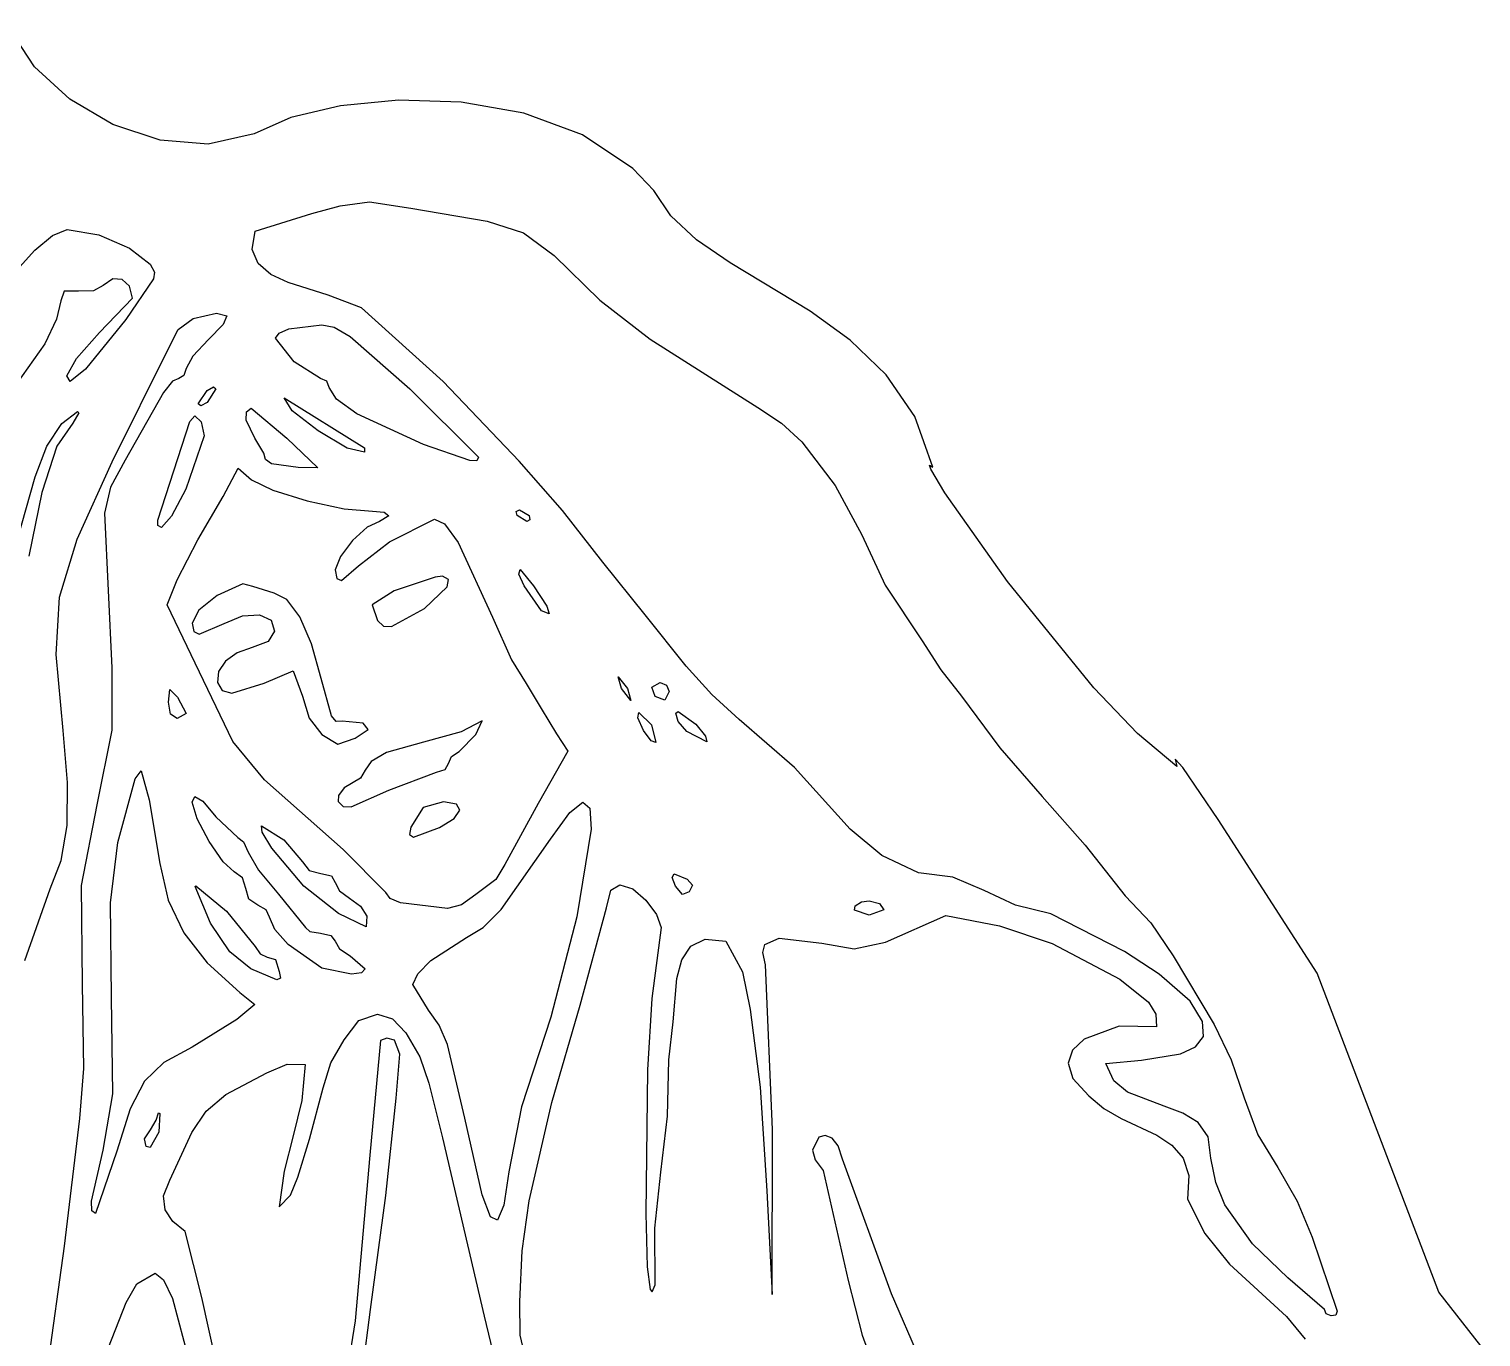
# Model space of a CAD drawing. Extents: x 2 to 139, y 4 to 179.
# Drawn here: x 66.4 to 116.9, y 111.3 to 156.8 of the extents above; entities that cross this region are included whole.
import ezdxf

# ---------------------------------------------------------------- set-up
doc = ezdxf.new("R2010")
doc.units = 0

msp = doc.modelspace()

# ---------------------------------------------------------------- linework, layer by layer
at = {"layer": 'Layer 1'}
for p, q in [((66.586623, 155.535788), (65.725411, 156.848568)), ((67.822185, 154.401342), (66.586623, 155.535788)), ((69.318514, 153.523024), (67.822185, 154.401342)), ((77.242088, 154.175659), (75.516553, 153.767855)), ((79.266457, 154.372989), (77.242088, 154.175659)), ((81.443211, 154.306666), (79.266457, 154.372989)), ((83.625899, 153.923509), (81.443211, 154.306666)), ((75.516553, 153.767855), (74.236303, 153.202759)), ((85.668071, 153.170338), (83.625899, 153.923509)), ((70.962031, 152.978625), (69.318514, 153.523024)), ((74.236303, 153.202759), (72.639155, 152.845939)), ((87.423276, 151.993974), (85.668071, 153.170338)), ((72.639155, 152.845939), (70.962031, 152.978625)), ((88.147501, 151.230476), (87.423276, 151.993974)), ((88.745066, 150.341237), (88.147501, 151.230476)), ((76.239106, 150.421053), (77.230855, 150.698084)), ((77.230855, 150.698084), (78.252817, 150.827892)), ((78.252817, 150.827892), (79.69331, 150.607274)), ((78.252817, 150.827892), (78.252817, 150.827892)), ((74.275236, 149.809163), (76.239106, 150.421053)), ((79.69331, 150.607274), (82.349378, 150.156272)), ((82.349378, 150.156272), (83.609736, 149.750603)), ((89.630077, 149.505565), (88.745066, 150.341237)), ((66.599038, 149.150465), (67.22053, 149.659076)), ((67.22053, 149.659076), (67.721638, 149.874049)), ((67.721638, 149.874049), (68.832954, 149.684319)), ((67.721638, 149.874049), (67.721638, 149.874049)), ((68.832954, 149.684319), (69.893588, 149.224269)), ((74.168099, 149.17343), (74.275236, 149.809163)), ((83.609736, 149.750603), (84.683132, 148.965632)), ((66.070037, 148.552681), (66.599038, 149.150465)), ((69.893588, 149.224269), (70.619315, 148.65761)), ((74.372103, 148.68287), (74.168099, 149.17343)), ((90.806344, 148.713968), (89.630077, 149.505565)), ((70.619315, 148.65761), (70.767768, 148.385462)), ((74.812911, 148.308094), (74.372103, 148.68287)), ((84.683132, 148.965632), (86.274799, 147.414551)), ((93.595605, 147.027608), (90.806344, 148.713968)), ((69.311214, 148.152222), (68.980445, 147.92095)), ((69.642337, 148.133341), (69.311214, 148.152222)), ((69.897195, 147.897956), (69.642337, 148.133341)), ((70.725911, 148.148054), (69.765579, 146.733514)), ((70.767768, 148.385462), (70.725911, 148.148054)), ((75.41619, 148.01971), (74.812911, 148.308094)), ((67.622515, 147.724861), (67.50751, 147.388871)), ((68.123937, 147.726287), (67.622515, 147.724861)), ((68.637872, 147.733985), (68.123937, 147.726287)), ((68.980445, 147.92095), (68.637872, 147.733985)), ((69.999174, 147.479715), (69.897195, 147.897956)), ((76.812819, 147.584562), (75.41619, 148.01971)), ((67.50751, 147.388871), (67.353504, 146.744173)), ((68.857162, 146.285791), (69.999174, 147.479715)), ((77.967315, 147.142302), (76.812819, 147.584562)), ((80.820188, 144.580687), (77.967315, 147.142302)), ((86.274799, 147.414551), (88.017562, 146.046134)), ((67.353504, 146.744173), (66.951372, 145.891128)), ((69.765579, 146.733514), (68.364021, 145.007516)), ((71.588909, 146.389612), (72.111352, 146.773348)), ((72.111352, 146.773348), (72.925584, 146.95413)), ((72.925584, 146.95413), (73.282466, 146.869777)), ((72.925584, 146.95413), (72.925584, 146.95413)), ((73.282466, 146.869777), (73.155233, 146.56311)), ((94.990076, 146.015147), (93.595605, 147.027608)), ((68.050614, 145.380025), (68.857162, 146.285791)), ((71.257984, 145.721273), (71.588909, 146.389612)), ((73.155233, 146.56311), (72.646571, 146.039222)), ((74.982507, 146.084643), (75.106382, 146.265445)), ((75.627103, 145.263222), (74.982507, 146.084643)), ((75.106382, 146.265445), (75.446939, 146.410763)), ((75.446939, 146.410763), (76.591708, 146.54534)), ((76.591708, 146.54534), (77.026083, 146.46503)), ((76.591708, 146.54534), (76.591708, 146.54534)), ((77.026083, 146.46503), (77.577587, 146.14445)), ((77.577587, 146.14445), (79.65438, 144.326201)), ((66.951372, 145.891128), (65.762045, 144.215894)), ((69.298394, 141.77614), (71.257984, 145.721273)), ((72.646571, 146.039222), (72.096649, 145.464065)), ((88.017562, 146.046134), (91.768809, 143.670841)), ((96.238757, 144.811367), (94.990076, 146.015147)), ((67.715147, 144.780412), (68.050614, 145.380025)), ((72.096649, 145.464065), (71.867923, 145.026981)), ((76.539798, 144.683082), (75.627103, 145.263222)), ((67.83407, 144.580342), (67.715147, 144.780412)), ((68.364021, 145.007516), (67.83407, 144.580342)), ((71.393876, 144.587355), (71.084152, 144.191457)), ((71.608374, 144.683082), (71.393876, 144.587355)), ((71.79168, 144.784895), (71.608374, 144.683082)), ((71.867923, 145.026981), (71.79168, 144.784895)), ((76.760153, 144.590982), (76.539798, 144.683082)), ((76.851256, 144.371622), (76.760153, 144.590982)), ((83.463254, 141.802093), (80.820188, 144.580687)), ((97.232389, 143.357418), (96.238757, 144.811367)), ((71.084152, 144.191457), (69.746114, 141.834537)), ((72.283201, 143.800616), (72.594659, 144.267803)), ((72.594659, 144.267803), (72.815275, 144.391089)), ((72.906117, 144.319712), (72.594659, 143.852525)), ((72.815275, 144.391089), (72.906117, 144.319712)), ((72.815275, 144.391089), (72.815275, 144.391089)), ((77.106436, 143.962064), (76.851256, 144.371622)), ((79.65438, 144.326201), (82.042226, 141.938352)), ((72.373777, 143.729063), (72.283201, 143.800616)), ((72.594659, 143.852525), (72.373777, 143.729063)), ((73.972996, 143.521674), (74.125997, 143.644888)), ((74.125997, 143.644888), (75.378316, 142.606691)), ((74.125997, 143.644888), (74.125997, 143.644888)), ((75.280988, 144.008255), (78.077622, 142.262789)), ((75.557868, 143.558169), (75.280988, 144.008255)), ((75.280988, 144.008255), (75.280988, 144.008255)), ((76.46103, 142.858777), (75.557868, 143.558169)), ((77.804806, 143.453104), (77.106436, 143.962064)), ((91.768809, 143.670841), (92.592296, 143.127673)), ((67.015169, 142.332), (67.539955, 143.112812)), ((67.922789, 143.125788), (67.370001, 142.322506)), ((67.539955, 143.112812), (68.085002, 143.534579)), ((68.130426, 143.489158), (67.922789, 143.125788)), ((68.085002, 143.534579), (68.130426, 143.489158)), ((68.085002, 143.534579), (68.085002, 143.534579)), ((70.881638, 139.751658), (71.991209, 143.190677)), ((71.991209, 143.190677), (72.166407, 143.378849)), ((72.166407, 143.378849), (72.385277, 143.178349)), ((72.166407, 143.378849), (72.166407, 143.378849)), ((72.385277, 143.178349), (72.490841, 142.691048)), ((73.953308, 143.229802), (73.972996, 143.521674)), ((74.255771, 142.606691), (73.953308, 143.229802)), ((80.128056, 142.37959), (77.804806, 143.453104)), ((92.592296, 143.127673), (93.304812, 142.481779)), ((97.86171, 141.594453), (97.232389, 143.357418)), ((72.490841, 142.691048), (71.861434, 140.835273)), ((74.567229, 142.081106), (74.255771, 142.606691)), ((75.378316, 142.606691), (76.448957, 141.568497)), ((77.47333, 142.260448), (76.46103, 142.858777)), ((66.612067, 141.25704), (67.015169, 142.332)), ((67.370001, 142.322506), (66.841565, 140.717145)), ((74.632536, 141.863704), (74.567229, 142.081106)), ((78.077622, 142.11355), (77.47333, 142.260448)), ((78.077622, 142.262789), (78.077622, 142.11355)), ((81.749987, 141.832107), (80.128056, 142.37959)), ((93.304812, 142.481779), (94.46533, 140.955952)), ((68.077164, 139.088381), (69.298394, 141.77614)), ((69.746114, 141.834537), (69.232064, 140.896057)), ((73.159177, 140.575724), (73.678274, 141.562009)), ((73.678274, 141.562009), (74.145462, 141.15971)), ((73.678274, 141.562009), (73.678274, 141.562009)), ((74.841417, 141.712666), (74.632536, 141.863704)), ((75.767641, 141.581477), (74.841417, 141.712666)), ((76.448957, 141.568497), (75.767641, 141.581477)), ((81.992454, 141.819645), (81.749987, 141.832107)), ((82.042226, 141.938352), (81.992454, 141.819645)), ((84.970255, 140.081859), (83.463254, 141.802093)), ((97.791604, 141.52442), (97.749398, 141.665235)), ((97.749398, 141.665235), (97.86171, 141.594453)), ((65.658227, 137.895886), (66.612067, 141.25704)), ((74.145462, 141.15971), (74.88104, 140.798163)), ((98.280633, 140.706846), (97.791604, 141.52442)), ((66.841565, 140.717145), (66.386553, 138.499266)), ((69.232064, 140.896057), (69.022181, 139.988899)), ((71.861434, 140.835273), (71.353687, 139.887113)), ((72.270222, 139.063854), (73.159177, 140.575724)), ((74.88104, 140.798163), (76.084524, 140.428059)), ((94.46533, 140.955952), (95.387156, 139.241635)), ((100.464578, 137.619828), (98.280633, 140.706846)), ((76.084524, 140.428059), (77.371271, 140.149632)), ((77.371271, 140.149632), (78.356638, 140.063118)), ((78.356638, 140.063118), (78.759909, 140.030253)), ((78.759909, 140.030253), (78.927644, 139.9009)), ((83.361518, 140.054033), (83.469742, 140.115028)), ((83.391877, 139.907388), (83.361518, 140.054033)), ((83.469742, 140.115028), (83.807156, 139.907388)), ((83.469742, 140.115028), (83.469742, 140.115028)), ((86.370197, 138.291697), (84.970255, 140.081859)), ((69.022181, 139.988899), (69.278929, 134.612597)), ((70.879797, 139.568354), (70.881638, 139.751658)), ((71.011412, 139.492112), (70.879797, 139.568354)), ((71.353687, 139.887113), (71.011412, 139.492112)), ((78.596719, 139.699749), (78.167567, 139.506107)), ((78.927644, 139.9009), (78.596719, 139.699749)), ((78.950983, 138.993736), (80.517376, 139.784102)), ((80.517376, 139.784102), (80.862253, 139.623239)), ((80.862253, 139.623239), (81.334138, 138.96723)), ((83.729291, 139.699749), (83.391877, 139.907388)), ((83.837518, 139.760743), (83.729291, 139.699749)), ((83.807156, 139.907388), (83.837518, 139.760743)), ((67.464479, 137.071907), (68.077164, 139.088381)), ((71.549977, 137.668782), (72.270222, 139.063854)), ((77.659924, 139.043323), (77.236222, 138.488607)), ((78.167567, 139.506107), (77.659924, 139.043323)), ((95.387156, 139.241635), (96.207086, 137.487098)), ((77.863494, 138.155437), (78.950983, 138.993736)), ((81.334138, 138.96723), (82.53537, 136.377528)), ((77.236222, 138.488607), (77.058893, 138.019172)), ((77.058893, 138.019172), (77.115091, 137.722521)), ((77.275806, 137.647567), (77.863494, 138.155437)), ((83.445736, 137.870904), (83.495698, 138.038637)), ((83.495698, 138.038637), (83.962886, 137.467631)), ((83.495698, 138.038637), (83.495698, 138.038637)), ((87.842755, 136.451411), (86.370197, 138.291697)), ((71.206075, 136.805783), (71.549977, 137.668782)), ((73.846984, 137.539008), (72.945049, 137.13022)), ((74.184394, 137.441678), (73.846984, 137.539008)), ((73.846984, 137.539008), (73.846984, 137.539008)), ((77.115091, 137.722521), (77.275806, 137.647567)), ((80.536844, 137.766112), (79.104779, 137.284749)), ((80.789904, 137.798556), (80.536844, 137.766112)), ((81.005758, 137.689866), (80.789904, 137.798556)), ((80.789904, 137.798556), (80.789904, 137.798556)), ((80.958482, 137.425353), (81.005758, 137.689866)), ((83.631961, 137.467631), (83.445736, 137.870904)), ((96.207086, 137.487098), (97.496509, 135.552359)), ((103.47052, 133.914904), (100.464578, 137.619828)), ((67.340495, 135.071612), (67.464479, 137.071907)), ((72.945049, 137.13022), (72.306252, 136.618226)), ((74.930598, 137.208085), (74.184394, 137.441678)), ((75.377938, 136.989328), (74.930598, 137.208085)), ((75.822939, 136.379317), (75.377938, 136.989328)), ((79.104779, 137.284749), (78.343658, 136.805783)), ((80.160501, 136.676009), (80.958482, 137.425353)), ((84.234368, 136.588542), (83.631961, 137.467631)), ((83.962886, 137.467631), (84.423583, 136.753874)), ((72.17938, 134.774816), (71.206075, 136.805783)), ((72.306252, 136.618226), (72.075565, 136.169888)), ((78.343658, 136.805783), (78.525342, 136.254244)), ((79.016195, 136.053794), (80.160501, 136.676009)), ((84.507936, 136.487834), (84.234368, 136.588542)), ((84.423583, 136.753874), (84.507936, 136.487834)), ((72.075565, 136.169888), (72.134, 135.877162)), ((72.324396, 135.77594), (73.191621, 136.150423)), ((73.191621, 136.150423), (73.835083, 136.418148)), ((73.835083, 136.418148), (74.419195, 136.45278)), ((74.419195, 136.45278), (74.827508, 136.271347)), ((74.827508, 136.271347), (74.943572, 135.890875)), ((76.230558, 135.442354), (75.822939, 136.379317)), ((78.525342, 136.254244), (78.742079, 136.064964)), ((78.742079, 136.064964), (79.016195, 136.053794)), ((82.53537, 136.377528), (83.197927, 134.884989)), ((89.277139, 134.670998), (87.842755, 136.451411)), ((72.134, 135.877162), (72.324396, 135.77594)), ((74.728084, 135.525682), (74.164929, 135.313378)), ((74.943572, 135.890875), (74.728084, 135.525682)), ((97.496509, 135.552359), (98.143562, 134.535129)), ((67.585373, 132.432391), (67.340495, 135.071612)), ((73.639879, 135.130347), (73.237686, 134.840806)), ((74.164929, 135.313378), (73.639879, 135.130347)), ((76.565752, 134.242742), (76.230558, 135.442354)), ((69.278929, 134.612597), (69.283582, 132.435464)), ((73.496591, 132.049557), (72.17938, 134.774816)), ((72.99739, 134.484205), (72.958029, 134.099991)), ((73.237686, 134.840806), (72.99739, 134.484205)), ((74.580208, 134.074033), (75.592446, 134.508779)), ((75.592446, 134.508779), (75.91688, 133.626315)), ((83.197927, 134.884989), (83.703335, 134.067547)), ((90.163481, 133.683703), (89.277139, 134.670998)), ((98.143562, 134.535129), (98.860968, 133.626315)), ((72.958029, 134.099991), (73.123481, 133.823897)), ((73.464051, 133.726969), (74.580208, 134.074033)), ((76.924472, 132.9368), (76.565752, 134.242742)), ((83.703335, 134.067547), (84.22892, 133.198057)), ((86.908761, 134.30114), (87.233198, 133.885861)), ((87.025556, 133.885861), (86.908761, 134.30114)), ((86.908761, 134.30114), (86.908761, 134.30114)), ((88.076427, 133.939768), (88.375211, 134.0935)), ((88.375211, 134.0935), (88.595176, 134.00201)), ((88.375211, 134.0935), (88.375211, 134.0935)), ((88.595176, 134.00201), (88.686668, 133.782043)), ((71.251499, 133.418676), (71.303405, 133.853417)), ((71.303405, 133.853417), (71.562956, 133.587383)), ((71.303405, 133.853417), (71.303405, 133.853417)), ((71.562956, 133.587383), (71.867923, 133.016377)), ((73.123481, 133.823897), (73.464051, 133.726969)), ((75.91688, 133.626315), (76.154538, 132.851578)), ((87.349993, 133.470582), (87.025556, 133.885861)), ((87.233198, 133.885861), (87.349993, 133.470582)), ((88.200013, 133.606848), (88.076427, 133.939768)), ((88.532935, 133.483259), (88.200013, 133.606848)), ((88.686668, 133.782043), (88.532935, 133.483259)), ((91.117131, 132.810626), (90.163481, 133.683703)), ((98.860968, 133.626315), (100.196968, 131.824321)), ((104.987044, 132.324949), (103.47052, 133.914904)), ((71.326261, 132.993645), (71.251499, 133.418676)), ((71.556465, 132.847667), (71.326261, 132.993645)), ((71.867923, 133.016377), (71.556465, 132.847667)), ((77.089809, 132.744537), (76.924472, 132.9368)), ((84.22892, 133.198057), (84.760997, 132.309105)), ((87.589544, 132.870675), (87.629007, 133.055309)), ((87.629007, 133.055309), (88.070238, 132.627051)), ((87.629007, 133.055309), (87.629007, 133.055309)), ((88.920261, 133.02935), (88.998126, 133.094239)), ((88.997725, 132.737083), (88.920261, 133.02935)), ((88.998126, 133.094239), (89.614556, 132.646516)), ((88.998126, 133.094239), (88.998126, 133.094239)), ((67.742837, 130.612441), (67.585373, 132.432391)), ((69.283582, 132.435464), (68.759829, 129.836906)), ((76.154538, 132.851578), (76.591708, 132.28964)), ((77.298976, 132.750337), (77.089809, 132.744537)), ((78.025712, 132.67896), (77.298976, 132.750337)), ((77.753187, 132.159866), (78.206328, 132.459999)), ((78.206328, 132.459999), (78.025712, 132.67896)), ((82.172, 132.763316), (81.438775, 132.38697)), ((81.951384, 132.283149), (82.172, 132.763316)), ((82.172, 132.763316), (82.172, 132.763316)), ((87.791225, 132.4259), (87.589544, 132.870675)), ((88.070238, 132.627051), (88.222846, 132.00721)), ((89.303095, 132.393459), (88.997725, 132.737083)), ((89.614556, 132.646516), (89.950424, 132.23044)), ((93.047081, 131.141137), (91.117131, 132.810626)), ((74.59106, 130.710914), (73.496591, 132.049557)), ((76.591708, 132.28964), (77.144184, 131.951949)), ((77.144184, 131.951949), (77.753187, 132.159866)), ((80.134545, 132.017112), (78.838684, 131.662647)), ((81.438775, 132.38697), (80.134545, 132.017112)), ((81.367401, 131.692675), (81.951384, 132.283149)), ((84.760997, 132.309105), (85.156808, 131.712143)), ((88.05774, 132.070672), (87.791225, 132.4259)), ((88.222846, 132.00721), (88.05774, 132.070672)), ((89.989256, 132.032554), (89.303095, 132.393459)), ((89.950424, 132.23044), (89.989256, 132.032554)), ((106.355433, 131.173581), (104.987044, 132.324949)), ((78.838684, 131.662647), (78.311516, 131.344596)), ((81.004032, 131.277397), (81.110771, 131.522154)), ((81.110771, 131.522154), (81.367401, 131.692675)), ((85.156808, 131.712143), (84.125105, 129.888815)), ((100.196968, 131.824321), (101.671443, 130.124528)), ((106.568252, 131.141123), (106.30285, 131.435561)), ((106.30285, 131.435561), (106.355433, 131.173581)), ((70.096504, 130.745323), (70.297655, 131.024339)), ((70.297655, 131.024339), (70.58316, 130.01859)), ((70.297655, 131.024339), (70.297655, 131.024339)), ((78.097089, 131.043807), (77.941359, 130.764791)), ((78.311516, 131.344596), (78.097089, 131.043807)), ((78.927644, 130.356), (80.582265, 130.978918)), ((80.582265, 130.978918), (80.880021, 131.066806)), ((80.880021, 131.066806), (81.004032, 131.277397)), ((94.984577, 128.995143), (93.047081, 131.141137)), ((107.79609, 129.33213), (106.568252, 131.141123)), ((67.723056, 129.117413), (67.742837, 130.612441)), ((69.486566, 128.526184), (70.096504, 130.745323)), ((77.337909, 128.279615), (74.59106, 130.710914)), ((77.371789, 130.431546), (77.176479, 130.165872)), ((77.941359, 130.764791), (77.371789, 130.431546)), ((70.58316, 130.01859), (70.946526, 127.799448)), ((72.075565, 129.934236), (72.166407, 130.135384)), ((72.253365, 129.354129), (72.075565, 129.934236)), ((72.166407, 130.135384), (72.448933, 129.973288)), ((72.166407, 130.135384), (72.166407, 130.135384)), ((72.448933, 129.973288), (72.906117, 129.421628)), ((77.176479, 130.165872), (77.156223, 129.953701)), ((77.156223, 129.953701), (77.329011, 129.78133)), ((77.61158, 129.77518), (78.927644, 130.356)), ((80.822348, 129.940725), (80.118423, 129.745774)), ((81.276752, 129.860785), (80.822348, 129.940725)), ((80.822348, 129.940725), (80.822348, 129.940725)), ((85.224091, 129.575988), (85.682396, 129.927748)), ((85.682396, 129.927748), (85.922669, 129.721336)), ((85.682396, 129.927748), (85.682396, 129.927748)), ((101.671443, 130.124528), (103.164954, 128.438276)), ((68.759829, 129.836906), (68.20974, 127.026616)), ((72.906117, 129.421628), (73.665297, 128.701382)), ((77.329011, 129.78133), (77.61158, 129.77518)), ((80.118423, 129.745774), (79.69331, 129.058258)), ((81.201319, 129.365116), (81.400642, 129.652933)), ((81.400642, 129.652933), (81.276752, 129.860785)), ((84.125105, 129.888815), (82.963622, 127.767007)), ((84.553357, 128.642979), (85.224091, 129.575988)), ((85.922669, 129.721336), (85.968355, 128.987169)), ((67.522504, 127.899401), (67.723056, 129.117413)), ((72.671903, 128.566112), (72.253365, 129.354129)), ((74.489366, 129.11017), (75.272528, 128.620966)), ((74.509086, 128.882535), (74.489366, 129.11017)), ((74.489366, 129.11017), (74.489366, 129.11017)), ((79.69331, 129.058258), (79.64909, 128.801997)), ((79.779657, 128.714748), (80.686086, 129.045281)), ((80.686086, 129.045281), (81.201319, 129.365116)), ((85.968355, 128.987169), (85.474754, 125.943679)), ((96.092245, 128.080704), (94.984577, 128.995143)), ((111.241434, 123.977598), (107.79609, 129.33213)), ((69.229042, 126.426729), (69.486566, 128.526184)), ((73.158884, 127.855462), (72.671903, 128.566112)), ((73.665297, 128.701382), (73.866802, 128.550041)), ((73.866802, 128.550041), (74.022176, 128.195262)), ((74.85143, 128.327948), (74.509086, 128.882535)), ((75.272528, 128.620966), (75.91688, 127.857845)), ((79.64909, 128.801997), (79.779657, 128.714748)), ((82.836409, 126.198661), (84.553357, 128.642979)), ((103.164954, 128.438276), (104.558059, 126.676901)), ((67.137653, 126.910496), (67.522504, 127.899401)), ((74.022176, 128.195262), (74.38713, 127.560909)), ((75.962301, 127.007826), (74.85143, 128.327948)), ((78.817335, 126.78721), (77.337909, 128.279615)), ((97.368566, 127.475014), (96.092245, 128.080704)), ((70.946526, 127.799448), (71.245293, 126.519215)), ((73.542011, 127.507455), (73.158884, 127.855462)), ((73.83556, 127.303296), (73.542011, 127.507455)), ((74.38713, 127.560909), (75.086326, 126.735301)), ((75.91688, 127.857845), (76.145588, 127.555914)), ((76.145588, 127.555914), (76.552772, 127.449058)), ((76.552772, 127.449058), (76.923478, 127.363664)), ((82.963622, 127.767007), (82.652164, 127.241421)), ((88.789723, 127.313855), (88.855375, 127.436078)), ((88.855375, 127.436078), (89.309583, 127.247907)), ((88.855375, 127.436078), (88.855375, 127.436078)), ((98.559822, 127.321379), (97.368566, 127.475014)), ((66.255186, 124.418829), (67.137653, 126.910496)), ((68.20974, 127.026616), (68.24722, 123.594763)), ((72.185871, 127.001338), (72.205339, 127.014314)), ((72.717945, 125.716572), (72.185871, 127.001338)), ((72.205339, 127.014314), (73.276824, 126.138251)), ((72.205339, 127.014314), (72.205339, 127.014314)), ((73.944313, 126.929961), (73.83556, 127.303296)), ((74.054, 126.555815), (73.944313, 126.929961)), ((77.174764, 126.051887), (75.962301, 127.007826)), ((76.923478, 127.363664), (77.058893, 127.131112)), ((77.058893, 127.131112), (77.205273, 126.840558)), ((82.652164, 127.241421), (81.957872, 126.722322)), ((86.652697, 126.867614), (86.967159, 127.059735)), ((86.967159, 127.059735), (87.416258, 126.910485)), ((86.967159, 127.059735), (86.967159, 127.059735)), ((87.416258, 126.910485), (87.873974, 126.51959)), ((88.907284, 127.007826), (88.789723, 127.313855)), ((89.142879, 126.71954), (88.907284, 127.007826)), ((89.309583, 127.247907), (89.500123, 127.042614)), ((89.500123, 127.042614), (89.38096, 126.813163)), ((99.644121, 126.861026), (98.559822, 127.321379)), ((69.272438, 123.127575), (69.229042, 126.426729)), ((71.245293, 126.519215), (71.783637, 125.386722)), ((74.359592, 126.352467), (74.054, 126.555815)), ((75.086326, 126.735301), (76.020699, 125.573821)), ((77.205273, 126.840558), (77.558525, 126.586059)), ((77.558525, 126.586059), (77.942651, 126.31115)), ((78.976024, 126.580243), (78.817335, 126.78721)), ((79.329723, 126.433676), (78.976024, 126.580243)), ((80.965099, 126.235669), (79.329723, 126.433676)), ((81.957872, 126.722322), (81.452538, 126.362276)), ((86.506462, 126.255137), (86.652697, 126.867614)), ((87.873974, 126.51959), (88.238407, 126.027289)), ((89.38096, 126.813163), (89.142879, 126.71954)), ((95.15783, 126.32005), (95.38302, 126.462773)), ((95.38302, 126.462773), (95.649057, 126.501706)), ((95.649057, 126.501706), (96.005242, 126.409938)), ((95.649057, 126.501706), (95.649057, 126.501706)), ((96.005242, 126.409938), (96.161665, 126.18376)), ((100.740767, 126.349165), (99.644121, 126.861026)), ((104.558059, 126.676901), (105.453444, 125.726419)), ((73.276824, 126.138251), (74.268748, 124.91197)), ((74.652878, 126.180896), (74.359592, 126.352467)), ((74.774865, 125.924211), (74.652878, 126.180896)), ((74.959738, 125.504013), (74.774865, 125.924211)), ((78.129534, 125.586798), (77.174764, 126.051887)), ((77.942651, 126.31115), (78.161975, 125.969632)), ((78.161975, 125.969632), (78.129534, 125.586798)), ((81.452538, 126.362276), (80.965099, 126.235669)), ((82.204811, 125.564902), (82.836409, 126.198661)), ((85.474754, 125.943679), (84.559846, 122.452751)), ((85.588767, 122.86039), (86.506462, 126.255137)), ((88.238407, 126.027289), (88.407655, 125.573821)), ((95.141219, 126.167202), (95.15783, 126.32005)), ((95.642568, 125.995588), (95.141219, 126.167202)), ((96.161665, 126.18376), (95.642568, 125.995588)), ((96.213784, 125.064231), (98.315918, 125.982609)), ((98.315918, 125.982609), (100.186981, 125.62348)), ((101.969062, 126.041006), (100.740767, 126.349165)), ((104.540315, 124.734551), (101.969062, 126.041006)), ((71.783637, 125.386722), (72.600962, 124.338046)), ((73.387493, 124.723308), (72.717945, 125.716572)), ((75.419264, 124.977632), (74.959738, 125.504013)), ((76.020699, 125.573821), (76.173183, 125.432065)), ((76.173183, 125.432065), (76.539798, 125.372673)), ((76.539798, 125.372673), (76.9101, 125.292504)), ((81.633435, 125.21694), (82.204811, 125.564902)), ((88.407655, 125.573821), (88.076502, 123.103247)), ((100.186981, 125.62348), (102.014486, 125.009303)), ((105.453444, 125.726419), (106.231812, 124.586486)), ((74.268748, 124.91197), (74.439414, 124.650229)), ((76.591708, 124.159281), (75.419264, 124.977632)), ((76.9101, 125.292504), (77.058893, 125.093654)), ((77.058893, 125.093654), (77.211377, 124.82877)), ((80.384347, 124.415243), (81.633435, 125.21694)), ((89.127832, 124.439685), (89.43879, 124.920237)), ((89.43879, 124.920237), (89.931599, 125.162129)), ((89.931599, 125.162129), (90.652747, 125.093654)), ((90.652747, 125.093654), (91.232186, 124.020368)), ((91.941658, 124.701195), (92.010891, 124.980427)), ((92.010891, 124.980427), (92.515188, 125.193648)), ((92.515188, 125.193648), (94.000924, 125.02228)), ((94.000924, 125.02228), (95.12673, 124.825942)), ((95.12673, 124.825942), (96.213784, 125.064231)), ((102.014486, 125.009303), (104.374931, 123.767881)), ((74.119506, 124.133328), (73.387493, 124.723308)), ((74.439414, 124.650229), (74.684024, 124.542115)), ((74.684024, 124.542115), (74.982507, 124.457762)), ((74.982507, 124.457762), (75.112282, 124.042483)), ((77.211377, 124.82877), (77.577992, 124.581045)), ((77.577992, 124.581045), (78.097089, 124.133328)), ((79.934403, 123.951099), (80.384347, 124.415243)), ((88.952236, 123.792182), (89.127832, 124.439685)), ((92.041331, 124.269587), (91.941658, 124.701195)), ((105.746777, 123.949728), (104.540315, 124.734551)), ((106.231812, 124.586486), (107.659664, 122.193202)), ((72.600962, 124.338046), (73.736671, 123.309261)), ((75.028219, 123.74354), (74.119506, 124.133328)), ((75.112282, 124.042483), (75.157463, 123.8085)), ((77.630065, 123.943367), (76.591708, 124.159281)), ((77.968998, 123.987305), (77.630065, 123.943367)), ((78.097089, 124.133328), (77.968998, 123.987305)), ((79.758199, 123.581787), (79.934403, 123.951099)), ((91.232186, 124.020368), (91.508173, 122.714665)), ((92.280265, 118.531821), (92.041331, 124.269587)), ((106.822621, 123.004289), (105.746777, 123.949728)), ((115.478563, 112.87541), (111.241434, 123.977598)), ((68.24722, 123.594763), (68.292713, 120.656002)), ((75.157463, 123.8085), (75.028219, 123.74354)), ((80.303251, 122.686343), (79.758199, 123.581787)), ((88.821173, 122.283159), (88.952236, 123.792182)), ((104.374931, 123.767881), (105.370031, 122.974165)), ((69.31891, 119.782974), (69.272438, 123.127575)), ((74.255771, 122.893983), (73.632856, 122.361906)), ((73.736671, 123.309261), (74.255771, 122.893983)), ((84.59889, 119.473986), (85.588767, 122.86039)), ((88.076502, 123.103247), (87.934034, 120.609273)), ((105.370031, 122.974165), (105.62654, 122.550535)), ((107.25592, 122.292477), (106.822621, 123.004289)), ((73.632856, 122.361906), (72.075565, 121.401578)), ((77.370353, 121.661129), (77.875559, 122.330264)), ((77.875559, 122.330264), (78.525342, 122.550081)), ((78.525342, 122.550081), (79.048174, 122.384166)), ((78.525342, 122.550081), (78.525342, 122.550081)), ((79.048174, 122.384166), (79.518118, 121.907698)), ((80.672243, 122.165423), (80.303251, 122.686343)), ((84.559846, 122.452751), (83.547199, 119.324894)), ((91.508173, 122.714665), (91.846671, 120.012993)), ((105.62654, 122.550535), (105.648162, 122.115334)), ((79.518118, 121.907698), (80.006207, 121.071035)), ((80.962566, 121.495831), (80.672243, 122.165423)), ((88.673689, 120.966834), (88.821173, 122.283159)), ((104.352476, 122.139707), (103.127157, 121.682092)), ((105.648162, 122.115334), (104.352476, 122.139707)), ((107.286688, 121.771729), (107.25592, 122.292477)), ((107.659664, 122.193202), (108.254395, 120.957202)), ((72.075565, 121.401578), (71.089014, 120.872306)), ((76.910434, 120.861993), (77.370353, 121.661129)), ((78.635651, 121.63517), (78.265793, 117.644613)), ((78.856267, 121.719526), (78.635651, 121.63517)), ((79.115818, 121.648149), (78.856267, 121.719526)), ((78.856267, 121.719526), (78.856267, 121.719526)), ((79.308223, 121.157158), (79.115818, 121.648149)), ((81.56855, 118.935867), (80.962566, 121.495831)), ((103.127157, 121.682092), (102.728786, 121.303291)), ((106.4886, 121.172782), (107.001917, 121.409384)), ((107.001917, 121.409384), (107.286688, 121.771729)), ((71.089014, 120.872306), (70.418703, 120.223814)), ((74.672744, 120.514723), (75.384231, 120.815559)), ((75.384231, 120.815559), (76.007725, 120.804618)), ((76.634921, 119.985559), (76.910434, 120.861993)), ((79.174216, 119.630162), (79.308223, 121.157158)), ((80.006207, 121.071035), (80.316717, 120.148536)), ((88.625381, 119.005438), (88.673689, 120.966834)), ((102.728786, 121.303291), (102.573489, 120.840893)), ((102.573489, 120.840893), (102.736427, 120.307201)), ((103.88972, 120.830571), (105.124297, 120.946159)), ((104.158963, 120.230681), (103.88972, 120.830571)), ((105.124297, 120.946159), (106.4886, 121.172782)), ((108.254395, 120.957202), (108.695498, 119.638017)), ((68.292713, 120.656002), (68.149891, 118.92289)), ((73.250021, 119.759936), (74.672744, 120.514723)), ((76.007725, 120.804618), (75.890973, 119.54842)), ((87.934034, 120.609273), (87.875578, 115.607157)), ((102.736427, 120.307201), (103.29276, 119.714512)), ((70.418703, 120.223814), (69.923085, 119.259029)), ((76.156964, 118.196154), (76.634921, 119.985559)), ((80.316717, 120.148536), (80.789904, 118.248063)), ((91.846671, 120.012993), (92.087562, 116.399854)), ((104.639807, 119.832042), (104.158963, 120.230681)), ((105.92018, 119.343822), (104.639807, 119.832042)), ((68.980445, 117.81332), (69.31891, 119.782974)), ((72.561757, 119.179782), (73.250021, 119.759936)), ((75.890973, 119.54842), (75.598006, 118.31678)), ((78.817335, 116.236564), (79.174216, 119.630162)), ((83.547199, 119.324894), (83.106376, 117.067116)), ((83.806864, 116.052117), (84.59889, 119.473986)), ((103.29276, 119.714512), (103.812707, 119.264682)), ((106.561652, 119.106897), (105.92018, 119.343822)), ((108.695498, 119.638017), (109.171846, 118.350591)), ((68.149891, 118.92289), (67.617817, 114.471631)), ((69.923085, 119.259029), (69.460612, 117.780875)), ((70.622089, 118.520591), (70.829732, 118.864493)), ((70.829732, 118.864493), (70.901106, 119.117553)), ((70.901106, 119.117553), (70.946526, 119.098083)), ((70.901106, 119.117553), (70.901106, 119.117553)), ((70.946526, 119.098083), (70.92057, 118.442726)), ((72.06798, 118.428545), (72.561757, 119.179782)), ((82.178488, 116.262517), (81.56855, 118.935867)), ((88.393911, 117.05191), (88.625381, 119.005438)), ((103.812707, 119.264682), (104.416635, 118.921197)), ((104.416635, 118.921197), (105.657003, 118.339927)), ((107.098609, 118.776532), (106.561652, 119.106897)), ((70.414453, 118.209131), (70.622089, 118.520591)), ((70.92057, 118.442726), (70.612675, 117.914082)), ((71.303405, 116.775126), (72.06798, 118.428545)), ((75.598006, 118.31678), (75.286037, 117.088091)), ((92.268438, 112.791057), (92.280265, 118.531821)), ((94.118139, 118.325574), (93.897527, 118.265749)), ((94.35621, 118.236991), (94.118139, 118.325574)), ((105.657003, 118.339927), (106.183729, 117.99547)), ((107.452024, 118.279055), (107.098609, 118.776532)), ((107.542866, 117.540792), (107.452024, 118.279055)), ((109.171846, 118.350591), (109.872314, 117.209869)), ((68.575645, 116.046172), (68.980445, 117.81332)), ((69.460612, 117.780875), (68.70792, 115.613646)), ((70.472969, 117.946166), (70.414453, 118.209131)), ((70.612675, 117.914082), (70.472969, 117.946166)), ((75.751732, 116.872173), (76.156964, 118.196154)), ((80.789904, 118.248063), (82.243253, 112.038195)), ((93.897527, 118.265749), (93.678715, 117.81361)), ((93.678715, 117.81361), (93.765536, 117.477666)), ((94.569228, 117.971815), (94.35621, 118.236991)), ((94.714684, 117.501862), (94.569228, 117.971815)), ((106.183729, 117.99547), (106.575005, 117.544018)), ((78.265793, 117.644613), (77.753187, 111.876149)), ((93.765536, 117.477666), (94.039857, 117.106051)), ((96.418722, 112.820941), (94.714684, 117.501862)), ((106.575005, 117.544018), (106.775975, 116.932237)), ((107.714595, 116.691798), (107.542866, 117.540792)), ((71.079981, 116.228315), (71.303405, 116.775126)), ((75.286037, 117.088091), (75.112282, 115.84075)), ((75.499056, 116.251312), (75.751732, 116.872173)), ((83.106376, 117.067116), (82.927886, 115.905964)), ((88.183911, 115.096253), (88.393911, 117.05191)), ((94.039857, 117.106051), (94.9128, 113.277433)), ((106.775975, 116.932237), (106.731779, 116.106789)), ((109.872314, 117.209869), (110.551911, 116.046842)), ((82.459993, 115.500398), (82.178488, 116.262517)), ((92.087562, 116.399854), (92.268438, 112.791057)), ((108.031309, 115.919509), (107.714595, 116.691798)), ((68.579824, 115.707103), (68.575645, 116.046172)), ((71.13665, 115.744477), (71.079981, 116.228315)), ((75.112282, 115.84075), (75.499056, 116.251312)), ((78.291752, 112.265471), (78.817335, 116.236564)), ((82.927886, 115.905964), (82.711108, 115.382636)), ((83.569429, 114.314192), (83.806864, 116.052117)), ((106.731779, 116.106789), (107.329108, 114.915584)), ((108.994315, 114.56043), (108.031309, 115.919509)), ((110.551911, 116.046842), (111.068079, 114.791781)), ((68.70792, 115.613646), (68.579824, 115.707103)), ((71.409716, 115.329864), (71.13665, 115.744477)), ((71.835481, 114.99073), (71.409716, 115.329864)), ((82.711108, 115.382636), (82.459993, 115.500398)), ((87.875578, 115.607157), (87.916635, 113.760418)), ((72.411526, 112.692368), (71.835481, 114.99073)), ((88.200013, 113.12847), (88.183911, 115.096253)), ((107.329108, 114.915584), (108.186596, 113.842983)), ((111.068079, 114.791781), (111.942217, 112.213559)), ((67.617817, 114.471631), (67.006533, 110.072364)), ((83.482719, 112.550973), (83.569429, 114.314192)), ((110.221126, 113.374323), (108.994315, 114.56043)), ((87.916635, 113.760418), (88.017405, 112.967114)), ((108.186596, 113.842983), (110.170795, 112.031876)), ((70.153351, 113.168338), (70.790796, 113.537258)), ((70.790796, 113.537258), (71.076501, 113.302474)), ((70.790796, 113.537258), (70.790796, 113.537258)), ((71.076501, 113.302474), (71.391055, 112.65162)), ((94.9128, 113.277433), (95.406998, 111.378163)), ((111.500985, 112.27196), (110.221126, 113.374323)), ((69.785047, 112.518531), (70.153351, 113.168338)), ((88.017405, 112.967114), (88.09715, 112.887775)), ((88.09715, 112.887775), (88.200013, 113.12847)), ((97.406007, 110.536596), (96.418722, 112.820941)), ((116.944794, 111.004231), (115.478563, 112.87541)), ((69.16862, 110.941773), (69.785047, 112.518531)), ((71.391055, 112.65162), (71.98472, 110.422676)), ((72.925584, 110.377255), (72.411526, 112.692368)), ((77.88945, 109.202796), (78.291752, 112.265471)), ((83.499732, 111.375406), (83.482719, 112.550973)), ((111.550352, 112.119496), (111.500985, 112.27196)), ((111.942217, 112.213559), (111.897921, 112.078642)), ((77.753187, 111.876149), (77.318441, 109.228755)), ((82.243253, 112.038195), (82.985684, 108.938082)), ((110.170795, 112.031876), (110.823495, 111.242036)), ((111.724982, 112.051173), (111.550352, 112.119496)), ((111.897921, 112.078642), (111.724982, 112.051173)), ((83.751773, 110.288251), (83.499732, 111.375406)), ((95.406998, 111.378163), (96.077312, 109.533721))]:
    msp.add_line(p, q, dxfattribs=at)

doc.saveas('drawing.dxf')
